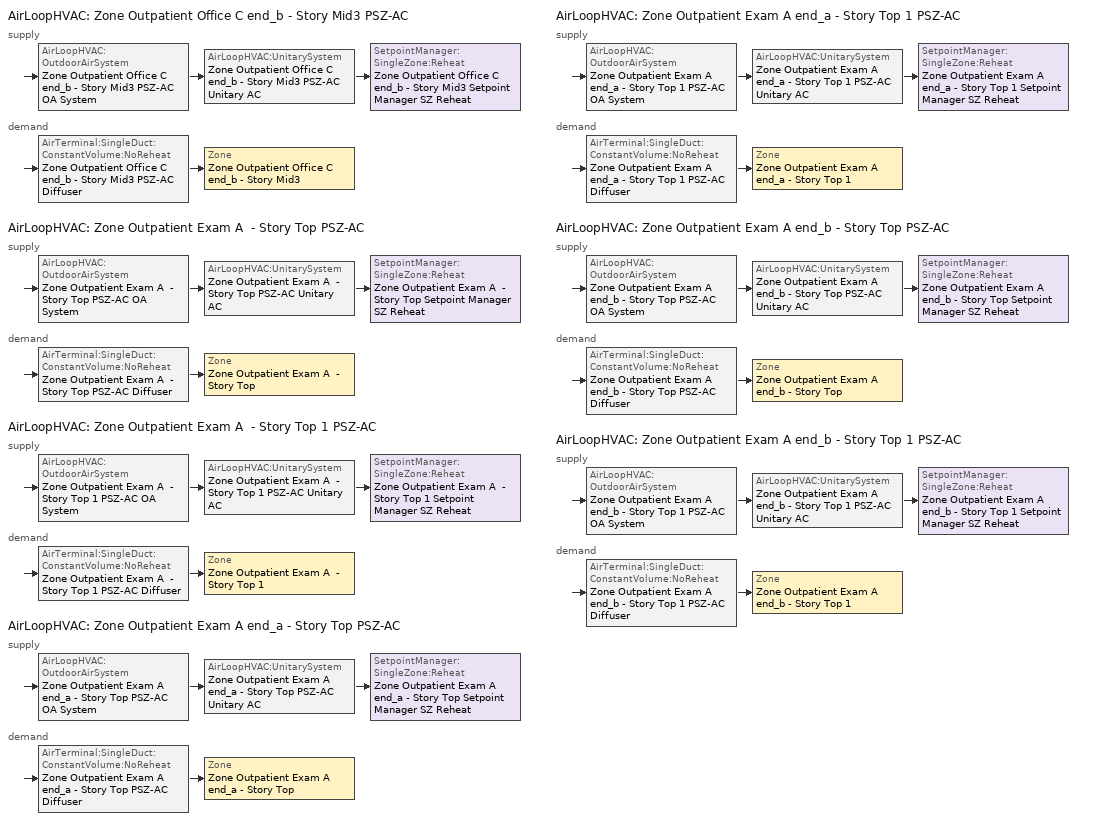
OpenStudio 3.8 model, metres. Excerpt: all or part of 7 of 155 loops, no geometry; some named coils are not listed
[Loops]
AirLoopHVAC 'Zone Outpatient Office C end_b - Story Mid3 PSZ-AC'
 supply: AirLoopHVAC:OutdoorAirSystem 'Zone Outpatient Office C end_b - Story Mid3 PSZ-AC OA System' > AirLoopHVAC:UnitarySystem 'Zone Outpatient Office C end_b - Story Mid3 PSZ-AC Unitary AC' > SetpointManager:SingleZone:Reheat 'Zone Outpatient Office C end_b - Story Mid3 Setpoint Manager SZ Reheat'
 demand: AirTerminal:SingleDuct:ConstantVolume:NoReheat 'Zone Outpatient Office C end_b - Story Mid3 PSZ-AC Diffuser' > Zone 'Zone Outpatient Office C end_b - Story Mid3'
AirLoopHVAC 'Zone Outpatient Exam A  - Story Top PSZ-AC'
 supply: AirLoopHVAC:OutdoorAirSystem 'Zone Outpatient Exam A  - Story Top PSZ-AC OA System' > AirLoopHVAC:UnitarySystem 'Zone Outpatient Exam A  - Story Top PSZ-AC Unitary AC' > SetpointManager:SingleZone:Reheat 'Zone Outpatient Exam A  - Story Top Setpoint Manager SZ Reheat'
 demand: AirTerminal:SingleDuct:ConstantVolume:NoReheat 'Zone Outpatient Exam A  - Story Top PSZ-AC Diffuser' > Zone 'Zone Outpatient Exam A  - Story Top'
AirLoopHVAC 'Zone Outpatient Exam A  - Story Top 1 PSZ-AC'
 supply: AirLoopHVAC:OutdoorAirSystem 'Zone Outpatient Exam A  - Story Top 1 PSZ-AC OA System' > AirLoopHVAC:UnitarySystem 'Zone Outpatient Exam A  - Story Top 1 PSZ-AC Unitary AC' > SetpointManager:SingleZone:Reheat 'Zone Outpatient Exam A  - Story Top 1 Setpoint Manager SZ Reheat'
 demand: AirTerminal:SingleDuct:ConstantVolume:NoReheat 'Zone Outpatient Exam A  - Story Top 1 PSZ-AC Diffuser' > Zone 'Zone Outpatient Exam A  - Story Top 1'
AirLoopHVAC 'Zone Outpatient Exam A end_a - Story Top PSZ-AC'
 supply: AirLoopHVAC:OutdoorAirSystem 'Zone Outpatient Exam A end_a - Story Top PSZ-AC OA System' > AirLoopHVAC:UnitarySystem 'Zone Outpatient Exam A end_a - Story Top PSZ-AC Unitary AC' > SetpointManager:SingleZone:Reheat 'Zone Outpatient Exam A end_a - Story Top Setpoint Manager SZ Reheat'
 demand: AirTerminal:SingleDuct:ConstantVolume:NoReheat 'Zone Outpatient Exam A end_a - Story Top PSZ-AC Diffuser' > Zone 'Zone Outpatient Exam A end_a - Story Top'
AirLoopHVAC 'Zone Outpatient Exam A end_a - Story Top 1 PSZ-AC'
 supply: AirLoopHVAC:OutdoorAirSystem 'Zone Outpatient Exam A end_a - Story Top 1 PSZ-AC OA System' > AirLoopHVAC:UnitarySystem 'Zone Outpatient Exam A end_a - Story Top 1 PSZ-AC Unitary AC' > SetpointManager:SingleZone:Reheat 'Zone Outpatient Exam A end_a - Story Top 1 Setpoint Manager SZ Reheat'
 demand: AirTerminal:SingleDuct:ConstantVolume:NoReheat 'Zone Outpatient Exam A end_a - Story Top 1 PSZ-AC Diffuser' > Zone 'Zone Outpatient Exam A end_a - Story Top 1'
AirLoopHVAC 'Zone Outpatient Exam A end_b - Story Top PSZ-AC'
 supply: AirLoopHVAC:OutdoorAirSystem 'Zone Outpatient Exam A end_b - Story Top PSZ-AC OA System' > AirLoopHVAC:UnitarySystem 'Zone Outpatient Exam A end_b - Story Top PSZ-AC Unitary AC' > SetpointManager:SingleZone:Reheat 'Zone Outpatient Exam A end_b - Story Top Setpoint Manager SZ Reheat'
 demand: AirTerminal:SingleDuct:ConstantVolume:NoReheat 'Zone Outpatient Exam A end_b - Story Top PSZ-AC Diffuser' > Zone 'Zone Outpatient Exam A end_b - Story Top'
AirLoopHVAC 'Zone Outpatient Exam A end_b - Story Top 1 PSZ-AC'
 supply: AirLoopHVAC:OutdoorAirSystem 'Zone Outpatient Exam A end_b - Story Top 1 PSZ-AC OA System' > AirLoopHVAC:UnitarySystem 'Zone Outpatient Exam A end_b - Story Top 1 PSZ-AC Unitary AC' > SetpointManager:SingleZone:Reheat 'Zone Outpatient Exam A end_b - Story Top 1 Setpoint Manager SZ Reheat'
 demand: AirTerminal:SingleDuct:ConstantVolume:NoReheat 'Zone Outpatient Exam A end_b - Story Top 1 PSZ-AC Diffuser' > Zone 'Zone Outpatient Exam A end_b - Story Top 1'
[Sizing:Zone] Zone Cooling Design Supply Air Temperature Input Method=SupplyAirTemperature; Zone Cooling Design Supply Air Temperature {C}=12.7778; Zone Cooling Design Supply Air Temperature Difference {deltaC}=11.11; Zone Heating Design Supply Air Temperature Input Method=SupplyAirTemperature; Zone Heating Design Supply Air Temperature {C}=50; Zone Heating Design Supply Air Temperature Difference {deltaC}=11.11; Zone Cooling Design Supply Air Humidity Ratio {kg-H2O/kg-air}=0.0085; Zone Heating Design Supply Air Humidity Ratio {kg-H2O/kg-air}=0.008; Cooling Design Air Flow Method=DesignDay; Heating Design Air Flow Method=DesignDay; Account for Dedicated Outdoor Air System=No; Dedicated Outdoor Air System Control Strategy=NeutralSupplyAir; Dedicated Outdoor Air Low Setpoint Temperature for Design {C}=autosize; Dedicated Outdoor Air High Setpoint Temperature for Design {C}=autosize; Zone Load Sizing Method=Sensible Load Only No Latent Load; Zone Latent Cooling Design Supply Air Humidity Ratio Input Method=HumidityRatioDifference; Zone Cooling Design Supply Air Humidity Ratio Difference {kgWater/kgDryAir}=0.005; Zone Latent Heating Design Supply Air Humidity Ratio Input Method=HumidityRatioDifference; Zone Humidification Design Supply Air Humidity Ratio Difference {kgWater/kgDryAir}=0.005
Zone Outpatient Exam A end_a - Story Top; Zone Outpatient Exam A  - Story Top; Zone Outpatient Exam A end_b - Story Top; Zone Outpatient Office C end_b - Story Mid3; Zone Outpatient Exam A end_a - Story Top 1; Zone Outpatient Exam A  - Story Top 1; Zone Outpatient Exam A end_b - Story Top 1
[Zone equipment]
Zone Outpatient Exam A end_a - Story Top: Zone Outpatient Exam A end_a - Story Top PSZ-AC Diffuser
Zone Outpatient Exam A  - Story Top: Zone Outpatient Exam A  - Story Top PSZ-AC Diffuser
Zone Outpatient Exam A end_b - Story Top: Zone Outpatient Exam A end_b - Story Top PSZ-AC Diffuser
Zone Outpatient Office C end_b - Story Mid3: Zone Outpatient Office C end_b - Story Mid3 PSZ-AC Diffuser
Zone Outpatient Exam A end_a - Story Top 1: Zone Outpatient Exam A end_a - Story Top 1 PSZ-AC Diffuser
Zone Outpatient Exam A  - Story Top 1: Zone Outpatient Exam A  - Story Top 1 PSZ-AC Diffuser
Zone Outpatient Exam A end_b - Story Top 1: Zone Outpatient Exam A end_b - Story Top 1 PSZ-AC Diffuser
[AirLoopHVAC] Design Return Air Flow Fraction of Supply Air Flow=1
Name | Availability Schedule | Design Supply Air Flow Rate {m3/s}
Zone Outpatient Office C end_b - Story Mid3 PSZ-AC | Zone Outpatient Office C end_b - Story Mid3 PSZ-AC Occ Sch | 0.136223
Zone Outpatient Exam A  - Story Top PSZ-AC | Zone Outpatient Exam A  - Story Top PSZ-AC Occ Sch | 0.738718
Zone Outpatient Exam A  - Story Top 1 PSZ-AC | Zone Outpatient Exam A  - Story Top 1 PSZ-AC Occ Sch | 0.109739
Zone Outpatient Exam A end_a - Story Top PSZ-AC | Zone Outpatient Exam A end_a - Story Top PSZ-AC Occ Sch | 0.182233
Zone Outpatient Exam A end_a - Story Top 1 PSZ-AC | Zone Outpatient Exam A end_a - Story Top 1 PSZ-AC Occ Sch | 0.0841663
Zone Outpatient Exam A end_b - Story Top PSZ-AC | Zone Outpatient Exam A end_b - Story Top PSZ-AC Occ Sch | 0.195027
Zone Outpatient Exam A end_b - Story Top 1 PSZ-AC | Zone Outpatient Exam A end_b - Story Top 1 PSZ-AC Occ Sch | 0.110066
[Sizing:System] Type of Load to Size On=Sensible; Central Heating Maximum System Air Flow Ratio=1; Preheat Design Temperature {C}=7.22222; Preheat Design Humidity Ratio {kg-H2O/kg-Air}=0.008; Precool Design Temperature {C}=12.7778; Precool Design Humidity Ratio {kg-H2O/kg-Air}=0.008; Central Cooling Design Supply Air Temperature {C}=12.7778; Central Heating Design Supply Air Temperature {C}=50; Sizing Option=Coincident; 100% Outdoor Air in Cooling=No; 100% Outdoor Air in Heating=No; Central Cooling Design Supply Air Humidity Ratio {kg-H2O/kg-Air}=0.0085; Central Heating Design Supply Air Humidity Ratio {kg-H2O/kg-Air}=0.008; Cooling Design Air Flow Method=DesignDay; Heating Design Air Flow Method=DesignDay; System Outdoor Air Method=ZoneSum; Zone Maximum Outdoor Air Fraction=1; Cooling Supply Air Flow Rate Per Floor Area {m3/s-m2}=0.00996765; Cooling Fraction of Autosized Cooling Supply Air Flow Rate=1; Cooling Supply Air Flow Rate Per Unit Cooling Capacity {m3/s-W}=3.94755e-05; Heating Supply Air Flow Rate Per Floor Area {m3/s-m2}=0.00996765; Heating Fraction of Autosized Heating Supply Air Flow Rate=1; Heating Fraction of Autosized Cooling Supply Air Flow Rate=1; Heating Supply Air Flow Rate Per Unit Heating Capacity {m3/s-W}=3.15882e-05; Cooling Design Capacity Method=CoolingDesignCapacity; Cooling Design Capacity Per Floor Area {W/m2}=234.7; Fraction of Autosized Cooling Design Capacity=1; Heating Design Capacity Method=HeatingDesignCapacity; Heating Design Capacity Per Floor Area {W/m2}=157; Fraction of Autosized Heating Design Capacity=1; Central Cooling Capacity Control Method=OnOff; Occupant Diversity=1
Name | Design Outdoor Air Flow Rate {m3/s} | Cooling Design Capacity {W} | Heating Design Capacity {W}
Zone Outpatient Office C end_b - Story Mid3 PSZ-AC | 0.136223 | 1620.14 | 1460.67
Zone Outpatient Exam A  - Story Top PSZ-AC | 0.738718 | 9707.39 | 8968.45
Zone Outpatient Exam A  - Story Top 1 PSZ-AC | 0.109739 | 1661.15 | 1813.66
Zone Outpatient Exam A end_a - Story Top PSZ-AC | 0.182233 | 2366.78 | 2502.45
Zone Outpatient Exam A end_a - Story Top 1 PSZ-AC | 0.0841663 | 1223.7 | 1546.48
Zone Outpatient Exam A end_b - Story Top PSZ-AC | 0.195027 | 2522.15 | 2500.29
Zone Outpatient Exam A end_b - Story Top 1 PSZ-AC | 0.110066 | 1454.58 | 1544.5
[SetpointManager:SingleZone:Reheat] Minimum Supply Air Temperature {C}=12.7778; Maximum Supply Air Temperature {C}=50
Name | Control Zone | Setpoint Node or NodeList
Zone Outpatient Office C end_b - Story Mid3 Setpoint Manager SZ Reheat | Zone Outpatient Office C end_b - Story Mid3 | Zone Outpatient Office C end_b - Story Mid3 PSZ-AC Supply Outlet Node
Zone Outpatient Exam A  - Story Top Setpoint Manager SZ Reheat | Zone Outpatient Exam A  - Story Top | Zone Outpatient Exam A  - Story Top PSZ-AC Supply Outlet Node
Zone Outpatient Exam A  - Story Top 1 Setpoint Manager SZ Reheat | Zone Outpatient Exam A  - Story Top 1 | Zone Outpatient Exam A  - Story Top 1 PSZ-AC Supply Outlet Node
Zone Outpatient Exam A end_a - Story Top Setpoint Manager SZ Reheat | Zone Outpatient Exam A end_a - Story Top | Zone Outpatient Exam A end_a - Story Top PSZ-AC Supply Outlet Node
Zone Outpatient Exam A end_a - Story Top 1 Setpoint Manager SZ Reheat | Zone Outpatient Exam A end_a - Story Top 1 | Zone Outpatient Exam A end_a - Story Top 1 PSZ-AC Supply Outlet Node
Zone Outpatient Exam A end_b - Story Top Setpoint Manager SZ Reheat | Zone Outpatient Exam A end_b - Story Top | Zone Outpatient Exam A end_b - Story Top PSZ-AC Supply Outlet Node
Zone Outpatient Exam A end_b - Story Top 1 Setpoint Manager SZ Reheat | Zone Outpatient Exam A end_b - Story Top 1 | Zone Outpatient Exam A end_b - Story Top 1 PSZ-AC Supply Outlet Node
[Coil:Heating:Electric] Availability Schedule=Always On Discrete; Efficiency=1
Name | Nominal Capacity {W}
Zone Outpatient Office C end_b - Story Mid3 PSZ-AC Electric Backup Htg Coil | 5141.55
Zone Outpatient Exam A  - Story Top PSZ-AC Electric Backup Htg Coil | 29109.8
Zone Outpatient Exam A  - Story Top 1 PSZ-AC Electric Backup Htg Coil | 5042.16
Zone Outpatient Exam A end_a - Story Top PSZ-AC Electric Backup Htg Coil | 7092.48
Zone Outpatient Exam A end_a - Story Top 1 PSZ-AC Electric Backup Htg Coil | 3547.21
Zone Outpatient Exam A end_b - Story Top PSZ-AC Electric Backup Htg Coil | 7538.85
Zone Outpatient Exam A end_b - Story Top 1 PSZ-AC Electric Backup Htg Coil | 4452.7
[Coil:Cooling:DX:SingleSpeed] Availability Schedule=Always On Discrete; Rated COP {W/W}=3.14722; Rated Evaporator Fan Power Per Volume Flow Rate 2017 {W/(m3/s)}=773.3; Rated Evaporator Fan Power Per Volume Flow Rate 2023 {W/(m3/s)}=934.4; Total Cooling Capacity Function of Temperature Curve=DOE Ref DX Clg Coil Cool-Cap-fT; Total Cooling Capacity Function of Flow Fraction Curve=DOE Ref DX Clg Coil Cool-CAP-fFlow; Energy Input Ratio Function of Temperature Curve=DOE Ref DX Clg Coil Cool-EIR-fT; Energy Input Ratio Function of Flow Fraction Curve=DOE Ref DX Clg Coil Cool-EIR-fFlow; Part Load Fraction Correlation Curve=DOE Ref DX Clg Coil Cool-PLF-fPLR; Minimum Outdoor Dry-Bulb Temperature for Compressor Operation {C}=-25; Nominal Time for Condensate Removal to Begin {s}=0; Ratio of Initial Moisture Evaporation Rate and Steady State Latent Capacity=0; Maximum Cycling Rate {cycles/hr}=0; Latent Capacity Time Constant {s}=0; Condenser Type=AirCooled; Evaporative Condenser Effectiveness=0.9; Evaporative Condenser Air Flow Rate {m3/s}=autosize; Evaporative Condenser Pump Rated Power Consumption {W}=autosize; Crankcase Heater Capacity {W}=0; Maximum Outdoor Dry-Bulb Temperature for Crankcase Heater Operation {C}=10; Basin Heater Capacity {W/K}=0; Basin Heater Setpoint Temperature {C}=2
Name | Rated Total Cooling Capacity {W} | Rated Sensible Heat Ratio | Rated Air Flow Rate {m3/s}
Zone Outpatient Office C end_b - Story Mid3 PSZ-AC 1spd DX AC Clg Coil 7kBtu/hr 9.7SEER | 2254.97 | 0.800655 | 0.136223
Zone Outpatient Exam A  - Story Top PSZ-AC 1spd DX AC Clg Coil 41kBtu/hr 9.7SEER | 13844.6 | 0.800735 | 0.738718
Zone Outpatient Exam A  - Story Top 1 PSZ-AC 1spd DX AC Clg Coil 7kBtu/hr 9.7SEER | 2509 | 0.72719 | 0.109739
Zone Outpatient Exam A end_a - Story Top PSZ-AC 1spd DX AC Clg Coil 10kBtu/hr 9.7SEER | 3362.69 | 0.800817 | 0.182233
Zone Outpatient Exam A end_a - Story Top 1 PSZ-AC 1spd DX AC Clg Coil 6kBtu/hr 9.7SEER | 1829.48 | 0.74499 | 0.0841663
Zone Outpatient Exam A end_b - Story Top PSZ-AC 1spd DX AC Clg Coil 11kBtu/hr 9.7SEER | 3563.8 | 0.800054 | 0.195027
Zone Outpatient Exam A end_b - Story Top 1 PSZ-AC 1spd DX AC Clg Coil 7kBtu/hr 9.7SEER | 2242.27 | 0.768742 | 0.110066
[Fan:OnOff] Availability Schedule=Always On Discrete; Fan Total Efficiency=0.53625; Pressure Rise {Pa}=622.722; Motor Efficiency=0.825; Motor In Airstream Fraction=1
Name | Maximum Flow Rate {m3/s} | Fan Power Ratio Function of Speed Ratio Curve | Fan Efficiency Ratio Function of Speed Ratio Curve
Zone Outpatient Office C end_b - Story Mid3 PSZ-AC Fan | 0.136223 | Fan On Off Power Curve 134 | Fan On Off Efficiency Curve 134
Zone Outpatient Exam A  - Story Top PSZ-AC Fan | 0.738718 | Fan On Off Power Curve 135 | Fan On Off Efficiency Curve 135
Zone Outpatient Exam A  - Story Top 1 PSZ-AC Fan | 0.109739 | Fan On Off Power Curve 136 | Fan On Off Efficiency Curve 136
Zone Outpatient Exam A end_a - Story Top PSZ-AC Fan | 0.182233 | Fan On Off Power Curve 137 | Fan On Off Efficiency Curve 137
Zone Outpatient Exam A end_a - Story Top 1 PSZ-AC Fan | 0.0841663 | Fan On Off Power Curve 138 | Fan On Off Efficiency Curve 138
Zone Outpatient Exam A end_b - Story Top PSZ-AC Fan | 0.195027 | Fan On Off Power Curve 139 | Fan On Off Efficiency Curve 139
Zone Outpatient Exam A end_b - Story Top 1 PSZ-AC Fan | 0.110066 | Fan On Off Power Curve 140 | Fan On Off Efficiency Curve 140
[AirLoopHVAC:UnitarySystem] Control Type=Load; Dehumidification Control Type=None; Availability Schedule=Always On Discrete; Fan Placement=DrawThrough; DX Heating Coil Sizing Ratio=1; Use DOAS DX Cooling Coil=No; DOAS DX Cooling Coil Leaving Minimum Air Temperature {C}=2; Latent Load Control=SensibleOnlyLoadControl; Supply Air Flow Rate Method During Cooling Operation=SupplyAirFlowRate; Supply Air Flow Rate Method During Heating Operation=SupplyAirFlowRate; Supply Air Flow Rate Method When No Cooling or Heating is Required=None; No Load Supply Air Flow Rate Control Set To Low Speed=Yes; Maximum Supply Air Temperature {C}=50; Maximum Outdoor Dry-Bulb Temperature for Supplemental Heater Operation {C}=21; Ancilliary On-Cycle Electric Power {W}=0; Ancilliary Off-Cycle Electric Power {W}=0
Name | Controlling Zone or Thermostat Location | Supply Fan | Supply Air Fan Operating Mode Schedule | Heating Coil | Cooling Coil | Supplemental Heating Coil | Supply Air Flow Rate During Cooling Operation {m3/s} | Supply Air Flow Rate During Heating Operation {m3/s}
Zone Outpatient Office C end_b - Story Mid3 PSZ-AC Unitary AC | Zone Outpatient Office C end_b - Story Mid3 | Zone Outpatient Office C end_b - Story Mid3 PSZ-AC Fan | Zone Outpatient Office C end_b - Story Mid3 PSZ-AC_night_fancycle_schedule | Zone Outpatient Office C end_b - Story Mid3 PSZ-AC Water Htg Coil | Zone Outpatient Office C end_b - Story Mid3 PSZ-AC 1spd DX AC Clg Coil 7kBtu/hr 9.7SEER | Zone Outpatient Office C end_b - Story Mid3 PSZ-AC Electric Backup Htg Coil | 0.136223 | 0.136223
Zone Outpatient Exam A  - Story Top PSZ-AC Unitary AC | Zone Outpatient Exam A  - Story Top | Zone Outpatient Exam A  - Story Top PSZ-AC Fan | Zone Outpatient Exam A  - Story Top PSZ-AC_night_fancycle_schedule | Zone Outpatient Exam A  - Story Top PSZ-AC Water Htg Coil | Zone Outpatient Exam A  - Story Top PSZ-AC 1spd DX AC Clg Coil 41kBtu/hr 9.7SEER | Zone Outpatient Exam A  - Story Top PSZ-AC Electric Backup Htg Coil | 0.738718 | 0.738718
Zone Outpatient Exam A  - Story Top 1 PSZ-AC Unitary AC | Zone Outpatient Exam A  - Story Top 1 | Zone Outpatient Exam A  - Story Top 1 PSZ-AC Fan | Zone Outpatient Exam A  - Story Top 1 PSZ-AC_night_fancycle_schedule | Zone Outpatient Exam A  - Story Top 1 PSZ-AC Water Htg Coil | Zone Outpatient Exam A  - Story Top 1 PSZ-AC 1spd DX AC Clg Coil 7kBtu/hr 9.7SEER | Zone Outpatient Exam A  - Story Top 1 PSZ-AC Electric Backup Htg Coil | 0.109739 | 0.109739
Zone Outpatient Exam A end_a - Story Top PSZ-AC Unitary AC | Zone Outpatient Exam A end_a - Story Top | Zone Outpatient Exam A end_a - Story Top PSZ-AC Fan | Zone Outpatient Exam A end_a - Story Top PSZ-AC_night_fancycle_schedule | Zone Outpatient Exam A end_a - Story Top PSZ-AC Water Htg Coil | Zone Outpatient Exam A end_a - Story Top PSZ-AC 1spd DX AC Clg Coil 10kBtu/hr 9.7SEER | Zone Outpatient Exam A end_a - Story Top PSZ-AC Electric Backup Htg Coil | 0.182233 | 0.182233
Zone Outpatient Exam A end_a - Story Top 1 PSZ-AC Unitary AC | Zone Outpatient Exam A end_a - Story Top 1 | Zone Outpatient Exam A end_a - Story Top 1 PSZ-AC Fan | Zone Outpatient Exam A end_a - Story Top 1 PSZ-AC_night_fancycle_schedule | Zone Outpatient Exam A end_a - Story Top 1 PSZ-AC Water Htg Coil | Zone Outpatient Exam A end_a - Story Top 1 PSZ-AC 1spd DX AC Clg Coil 6kBtu/hr 9.7SEER | Zone Outpatient Exam A end_a - Story Top 1 PSZ-AC Electric Backup Htg Coil | 0.0841663 | 0.0841663
Zone Outpatient Exam A end_b - Story Top PSZ-AC Unitary AC | Zone Outpatient Exam A end_b - Story Top | Zone Outpatient Exam A end_b - Story Top PSZ-AC Fan | Zone Outpatient Exam A end_b - Story Top PSZ-AC_night_fancycle_schedule | Zone Outpatient Exam A end_b - Story Top PSZ-AC Water Htg Coil | Zone Outpatient Exam A end_b - Story Top PSZ-AC 1spd DX AC Clg Coil 11kBtu/hr 9.7SEER | Zone Outpatient Exam A end_b - Story Top PSZ-AC Electric Backup Htg Coil | 0.195027 | 0.195027
Zone Outpatient Exam A end_b - Story Top 1 PSZ-AC Unitary AC | Zone Outpatient Exam A end_b - Story Top 1 | Zone Outpatient Exam A end_b - Story Top 1 PSZ-AC Fan | Zone Outpatient Exam A end_b - Story Top 1 PSZ-AC_night_fancycle_schedule | Zone Outpatient Exam A end_b - Story Top 1 PSZ-AC Water Htg Coil | Zone Outpatient Exam A end_b - Story Top 1 PSZ-AC 1spd DX AC Clg Coil 7kBtu/hr 9.7SEER | Zone Outpatient Exam A end_b - Story Top 1 PSZ-AC Electric Backup Htg Coil | 0.110066 | 0.110066
[Controller:OutdoorAir] Economizer Control Type=NoEconomizer; Economizer Control Action Type=ModulateFlow; Economizer Maximum Limit Dry-Bulb Temperature {C}=28; Economizer Maximum Limit Enthalpy {J/kg}=64000; Lockout Type=LockoutWithCompressor; Minimum Limit Type=FixedMinimum; High Humidity Control=No; Heat Recovery Bypass Control Type=BypassWhenWithinEconomizerLimits; Economizer Operation Staging=InterlockedWithMechanicalCooling
Name | Minimum Outdoor Air Flow Rate {m3/s} | Maximum Outdoor Air Flow Rate {m3/s} | Minimum Outdoor Air Schedule | Controller Mechanical Ventilation
Zone Outpatient Office C end_b - Story Mid3 PSZ-AC OA System Controller | 0.0098755 | 0.136223 | Zone Outpatient Office C end_b - Story Mid3 PSZ-AC_night_novent_schedule | Controller Mechanical Ventilation 135
Zone Outpatient Exam A  - Story Top PSZ-AC OA System Controller | 0.0880487 | 0.738718 | Zone Outpatient Exam A  - Story Top PSZ-AC_night_novent_schedule | Controller Mechanical Ventilation 136
Zone Outpatient Exam A  - Story Top 1 PSZ-AC OA System Controller | 0.0251179 | 0.109739 | Zone Outpatient Exam A  - Story Top 1 PSZ-AC_night_novent_schedule | Controller Mechanical Ventilation 137
Zone Outpatient Exam A end_a - Story Top PSZ-AC OA System Controller | 0.0196885 | 0.182233 | Zone Outpatient Exam A end_a - Story Top PSZ-AC_night_novent_schedule | Controller Mechanical Ventilation 138
Zone Outpatient Exam A end_a - Story Top 1 PSZ-AC OA System Controller | 0.0162339 | 0.0841663 | Zone Outpatient Exam A end_a - Story Top 1 PSZ-AC_night_novent_schedule | Controller Mechanical Ventilation 139
Zone Outpatient Exam A end_b - Story Top PSZ-AC OA System Controller | 0.0196885 | 0.195027 | Zone Outpatient Exam A end_b - Story Top PSZ-AC_night_novent_schedule | Controller Mechanical Ventilation 140
Zone Outpatient Exam A end_b - Story Top 1 PSZ-AC OA System Controller | 0.0162339 | 0.110066 | Zone Outpatient Exam A end_b - Story Top 1 PSZ-AC_night_novent_schedule | Controller Mechanical Ventilation 141
[Controller:MechanicalVentilation] Availability Schedule=Always On Discrete
Controller Mechanical Ventilation 135; Controller Mechanical Ventilation 136; Controller Mechanical Ventilation 137; Controller Mechanical Ventilation 138; Controller Mechanical Ventilation 139; Controller Mechanical Ventilation 140; Controller Mechanical Ventilation 141
[AirLoopHVAC:OutdoorAirSystem]
Name | Controller
Zone Outpatient Office C end_b - Story Mid3 PSZ-AC OA System | Zone Outpatient Office C end_b - Story Mid3 PSZ-AC OA System Controller
Zone Outpatient Exam A  - Story Top PSZ-AC OA System | Zone Outpatient Exam A  - Story Top PSZ-AC OA System Controller
Zone Outpatient Exam A  - Story Top 1 PSZ-AC OA System | Zone Outpatient Exam A  - Story Top 1 PSZ-AC OA System Controller
Zone Outpatient Exam A end_a - Story Top PSZ-AC OA System | Zone Outpatient Exam A end_a - Story Top PSZ-AC OA System Controller
Zone Outpatient Exam A end_a - Story Top 1 PSZ-AC OA System | Zone Outpatient Exam A end_a - Story Top 1 PSZ-AC OA System Controller
Zone Outpatient Exam A end_b - Story Top PSZ-AC OA System | Zone Outpatient Exam A end_b - Story Top PSZ-AC OA System Controller
Zone Outpatient Exam A end_b - Story Top 1 PSZ-AC OA System | Zone Outpatient Exam A end_b - Story Top 1 PSZ-AC OA System Controller
[AirTerminal:SingleDuct:ConstantVolume:NoReheat] Availability Schedule=Always On Discrete
Name | Maximum Air Flow Rate {m3/s}
Zone Outpatient Office C end_b - Story Mid3 PSZ-AC Diffuser | 0.136223
Zone Outpatient Exam A  - Story Top PSZ-AC Diffuser | 0.738718
Zone Outpatient Exam A  - Story Top 1 PSZ-AC Diffuser | 0.109739
Zone Outpatient Exam A end_a - Story Top PSZ-AC Diffuser | 0.182233
Zone Outpatient Exam A end_a - Story Top 1 PSZ-AC Diffuser | 0.0841663
Zone Outpatient Exam A end_b - Story Top PSZ-AC Diffuser | 0.195027
Zone Outpatient Exam A end_b - Story Top 1 PSZ-AC Diffuser | 0.110066
[Schedule:Ruleset]
Name | Default Day Schedule | Summer Design Day Schedule | Winter Design Day Schedule
Zone Outpatient Exam A  - Story Top 1 PSZ-AC Occ Sch | Zone Outpatient Exam A  - Story Top 1 PSZ-AC Occ Sch Default | Zone Outpatient Exam A  - Story Top 1 PSZ-AC Occ Sch Summer Design Day | Zone Outpatient Exam A  - Story Top 1 PSZ-AC Occ Sch Winter Design Day
Zone Outpatient Exam A  - Story Top PSZ-AC Occ Sch | Zone Outpatient Exam A  - Story Top PSZ-AC Occ Sch Default | Zone Outpatient Exam A  - Story Top PSZ-AC Occ Sch Summer Design Day | Zone Outpatient Exam A  - Story Top PSZ-AC Occ Sch Winter Design Day
Zone Outpatient Exam A end_a - Story Top 1 PSZ-AC Occ Sch | Zone Outpatient Exam A end_a - Story Top 1 PSZ-AC Occ Sch Default | Zone Outpatient Exam A end_a - Story Top 1 PSZ-AC Occ Sch Summer Design Day | Zone Outpatient Exam A end_a - Story Top 1 PSZ-AC Occ Sch Winter Design Day
Zone Outpatient Exam A end_a - Story Top PSZ-AC Occ Sch | Zone Outpatient Exam A end_a - Story Top PSZ-AC Occ Sch Default | Zone Outpatient Exam A end_a - Story Top PSZ-AC Occ Sch Summer Design Day | Zone Outpatient Exam A end_a - Story Top PSZ-AC Occ Sch Winter Design Day
Zone Outpatient Exam A end_b - Story Top 1 PSZ-AC Occ Sch | Zone Outpatient Exam A end_b - Story Top 1 PSZ-AC Occ Sch Default | Zone Outpatient Exam A end_b - Story Top 1 PSZ-AC Occ Sch Summer Design Day | Zone Outpatient Exam A end_b - Story Top 1 PSZ-AC Occ Sch Winter Design Day
Zone Outpatient Exam A end_b - Story Top PSZ-AC Occ Sch | Zone Outpatient Exam A end_b - Story Top PSZ-AC Occ Sch Default | Zone Outpatient Exam A end_b - Story Top PSZ-AC Occ Sch Summer Design Day | Zone Outpatient Exam A end_b - Story Top PSZ-AC Occ Sch Winter Design Day
Zone Outpatient Office C end_b - Story Mid3 PSZ-AC Occ Sch | Zone Outpatient Office C end_b - Story Mid3 PSZ-AC Occ Sch Default | Zone Outpatient Office C end_b - Story Mid3 PSZ-AC Occ Sch Summer Design Day | Zone Outpatient Office C end_b - Story Mid3 PSZ-AC Occ Sch Winter Design Day
Zone Outpatient Exam A  - Story Top 1 PSZ-AC_night_novent_schedule | Zone Outpatient Exam A  - Story Top 1 PSZ-AC Occ Sch Default 2 | Zone Outpatient Exam A  - Story Top 1 PSZ-AC Occ Sch Summer Design Day 2 | Zone Outpatient Exam A  - Story Top 1 PSZ-AC Occ Sch Winter Design Day 2
Zone Outpatient Exam A  - Story Top 1 PSZ-AC_night_fancycle_schedule | Zone Outpatient Exam A  - Story Top 1 PSZ-AC Occ Sch Default 3 | Zone Outpatient Exam A  - Story Top 1 PSZ-AC Occ Sch Summer Design Day 3 | Zone Outpatient Exam A  - Story Top 1 PSZ-AC Occ Sch Winter Design Day 3
Zone Outpatient Exam A  - Story Top PSZ-AC_night_novent_schedule | Zone Outpatient Exam A  - Story Top PSZ-AC Occ Sch Default 2 | Zone Outpatient Exam A  - Story Top PSZ-AC Occ Sch Summer Design Day 2 | Zone Outpatient Exam A  - Story Top PSZ-AC Occ Sch Winter Design Day 2
Zone Outpatient Exam A  - Story Top PSZ-AC_night_fancycle_schedule | Zone Outpatient Exam A  - Story Top PSZ-AC Occ Sch Default 3 | Zone Outpatient Exam A  - Story Top PSZ-AC Occ Sch Summer Design Day 3 | Zone Outpatient Exam A  - Story Top PSZ-AC Occ Sch Winter Design Day 3
Zone Outpatient Exam A end_a - Story Top 1 PSZ-AC_night_novent_schedule | Zone Outpatient Exam A end_a - Story Top 1 PSZ-AC Occ Sch Default 2 | Zone Outpatient Exam A end_a - Story Top 1 PSZ-AC Occ Sch Summer Design Day 2 | Zone Outpatient Exam A end_a - Story Top 1 PSZ-AC Occ Sch Winter Design Day 2
Zone Outpatient Exam A end_a - Story Top 1 PSZ-AC_night_fancycle_schedule | Zone Outpatient Exam A end_a - Story Top 1 PSZ-AC Occ Sch Default 3 | Zone Outpatient Exam A end_a - Story Top 1 PSZ-AC Occ Sch Summer Design Day 3 | Zone Outpatient Exam A end_a - Story Top 1 PSZ-AC Occ Sch Winter Design Day 3
Zone Outpatient Exam A end_a - Story Top PSZ-AC_night_novent_schedule | Zone Outpatient Exam A end_a - Story Top PSZ-AC Occ Sch Default 2 | Zone Outpatient Exam A end_a - Story Top PSZ-AC Occ Sch Summer Design Day 2 | Zone Outpatient Exam A end_a - Story Top PSZ-AC Occ Sch Winter Design Day 2
Zone Outpatient Exam A end_a - Story Top PSZ-AC_night_fancycle_schedule | Zone Outpatient Exam A end_a - Story Top PSZ-AC Occ Sch Default 3 | Zone Outpatient Exam A end_a - Story Top PSZ-AC Occ Sch Summer Design Day 3 | Zone Outpatient Exam A end_a - Story Top PSZ-AC Occ Sch Winter Design Day 3
Zone Outpatient Exam A end_b - Story Top 1 PSZ-AC_night_novent_schedule | Zone Outpatient Exam A end_b - Story Top 1 PSZ-AC Occ Sch Default 2 | Zone Outpatient Exam A end_b - Story Top 1 PSZ-AC Occ Sch Summer Design Day 2 | Zone Outpatient Exam A end_b - Story Top 1 PSZ-AC Occ Sch Winter Design Day 2
Zone Outpatient Exam A end_b - Story Top 1 PSZ-AC_night_fancycle_schedule | Zone Outpatient Exam A end_b - Story Top 1 PSZ-AC Occ Sch Default 3 | Zone Outpatient Exam A end_b - Story Top 1 PSZ-AC Occ Sch Summer Design Day 3 | Zone Outpatient Exam A end_b - Story Top 1 PSZ-AC Occ Sch Winter Design Day 3
Zone Outpatient Exam A end_b - Story Top PSZ-AC_night_novent_schedule | Zone Outpatient Exam A end_b - Story Top PSZ-AC Occ Sch Default 2 | Zone Outpatient Exam A end_b - Story Top PSZ-AC Occ Sch Summer Design Day 2 | Zone Outpatient Exam A end_b - Story Top PSZ-AC Occ Sch Winter Design Day 2
Zone Outpatient Exam A end_b - Story Top PSZ-AC_night_fancycle_schedule | Zone Outpatient Exam A end_b - Story Top PSZ-AC Occ Sch Default 3 | Zone Outpatient Exam A end_b - Story Top PSZ-AC Occ Sch Summer Design Day 3 | Zone Outpatient Exam A end_b - Story Top PSZ-AC Occ Sch Winter Design Day 3
Zone Outpatient Office C end_b - Story Mid3 PSZ-AC_night_novent_schedule | Zone Outpatient Office C end_b - Story Mid3 PSZ-AC Occ Sch Default 2 | Zone Outpatient Office C end_b - Story Mid3 PSZ-AC Occ Sch Summer Design Day 2 | Zone Outpatient Office C end_b - Story Mid3 PSZ-AC Occ Sch Winter Design Day 2
Zone Outpatient Office C end_b - Story Mid3 PSZ-AC_night_fancycle_schedule | Zone Outpatient Office C end_b - Story Mid3 PSZ-AC Occ Sch Default 3 | Zone Outpatient Office C end_b - Story Mid3 PSZ-AC Occ Sch Summer Design Day 3 | Zone Outpatient Office C end_b - Story Mid3 PSZ-AC Occ Sch Winter Design Day 3
[Schedule:Day]
Zone Outpatient Exam A  - Story Top 1 PSZ-AC Occ Sch Default; Zone Outpatient Exam A  - Story Top PSZ-AC Occ Sch Default; Zone Outpatient Exam A end_a - Story Top 1 PSZ-AC Occ Sch Default; Zone Outpatient Exam A end_a - Story Top PSZ-AC Occ Sch Default; Zone Outpatient Exam A end_b - Story Top 1 PSZ-AC Occ Sch Default; Zone Outpatient Exam A end_b - Story Top PSZ-AC Occ Sch Default; Zone Outpatient Office C end_b - Story Mid3 PSZ-AC Occ Sch Default; Zone Outpatient Exam A  - Story Top 1 PSZ-AC Occ Sch Default 2; Zone Outpatient Exam A  - Story Top 1 PSZ-AC Occ Sch Default 3; Zone Outpatient Exam A  - Story Top PSZ-AC Occ Sch Default 2; Zone Outpatient Exam A  - Story Top PSZ-AC Occ Sch Default 3; Zone Outpatient Exam A end_a - Story Top 1 PSZ-AC Occ Sch Default 2; Zone Outpatient Exam A end_a - Story Top 1 PSZ-AC Occ Sch Default 3; Zone Outpatient Exam A end_a - Story Top PSZ-AC Occ Sch Default 2; Zone Outpatient Exam A end_a - Story Top PSZ-AC Occ Sch Default 3; Zone Outpatient Exam A end_b - Story Top 1 PSZ-AC Occ Sch Default 2; Zone Outpatient Exam A end_b - Story Top 1 PSZ-AC Occ Sch Default 3; Zone Outpatient Exam A end_b - Story Top PSZ-AC Occ Sch Default 2; Zone Outpatient Exam A end_b - Story Top PSZ-AC Occ Sch Default 3; Zone Outpatient Office C end_b - Story Mid3 PSZ-AC Occ Sch Default 2; Zone Outpatient Office C end_b - Story Mid3 PSZ-AC Occ Sch Default 3: 9, 15, 0, 18, 30, 1, 24, 0, 0
Zone Outpatient Exam A  - Story Top 1 PSZ-AC Occ Sch Winter Design Day; Zone Outpatient Exam A  - Story Top 1 PSZ-AC Occ Sch Summer Design Day; Zone Outpatient Exam A  - Story Top PSZ-AC Occ Sch Winter Design Day; Zone Outpatient Exam A  - Story Top PSZ-AC Occ Sch Summer Design Day; Zone Outpatient Exam A end_a - Story Top 1 PSZ-AC Occ Sch Winter Design Day; Zone Outpatient Exam A end_a - Story Top 1 PSZ-AC Occ Sch Summer Design Day; Zone Outpatient Exam A end_a - Story Top PSZ-AC Occ Sch Winter Design Day; Zone Outpatient Exam A end_a - Story Top PSZ-AC Occ Sch Summer Design Day; Zone Outpatient Exam A end_b - Story Top 1 PSZ-AC Occ Sch Winter Design Day; Zone Outpatient Exam A end_b - Story Top 1 PSZ-AC Occ Sch Summer Design Day; Zone Outpatient Exam A end_b - Story Top PSZ-AC Occ Sch Winter Design Day; Zone Outpatient Exam A end_b - Story Top PSZ-AC Occ Sch Summer Design Day; Zone Outpatient Office C end_b - Story Mid3 PSZ-AC Occ Sch Winter Design Day; Zone Outpatient Office C end_b - Story Mid3 PSZ-AC Occ Sch Summer Design Day; Zone Outpatient Exam A  - Story Top 1 PSZ-AC Occ Sch Summer Design Day 2; Zone Outpatient Exam A  - Story Top 1 PSZ-AC Occ Sch Winter Design Day 2; Zone Outpatient Exam A  - Story Top 1 PSZ-AC Occ Sch Summer Design Day 3; Zone Outpatient Exam A  - Story Top 1 PSZ-AC Occ Sch Winter Design Day 3; Zone Outpatient Exam A  - Story Top PSZ-AC Occ Sch Summer Design Day 2; Zone Outpatient Exam A  - Story Top PSZ-AC Occ Sch Winter Design Day 2; Zone Outpatient Exam A  - Story Top PSZ-AC Occ Sch Summer Design Day 3; Zone Outpatient Exam A  - Story Top PSZ-AC Occ Sch Winter Design Day 3; Zone Outpatient Exam A end_a - Story Top 1 PSZ-AC Occ Sch Summer Design Day 2; Zone Outpatient Exam A end_a - Story Top 1 PSZ-AC Occ Sch Winter Design Day 2; Zone Outpatient Exam A end_a - Story Top 1 PSZ-AC Occ Sch Summer Design Day 3; Zone Outpatient Exam A end_a - Story Top 1 PSZ-AC Occ Sch Winter Design Day 3; Zone Outpatient Exam A end_a - Story Top PSZ-AC Occ Sch Summer Design Day 2; Zone Outpatient Exam A end_a - Story Top PSZ-AC Occ Sch Winter Design Day 2; Zone Outpatient Exam A end_a - Story Top PSZ-AC Occ Sch Summer Design Day 3; Zone Outpatient Exam A end_a - Story Top PSZ-AC Occ Sch Winter Design Day 3; Zone Outpatient Exam A end_b - Story Top 1 PSZ-AC Occ Sch Summer Design Day 2; Zone Outpatient Exam A end_b - Story Top 1 PSZ-AC Occ Sch Winter Design Day 2; Zone Outpatient Exam A end_b - Story Top 1 PSZ-AC Occ Sch Summer Design Day 3; Zone Outpatient Exam A end_b - Story Top 1 PSZ-AC Occ Sch Winter Design Day 3; Zone Outpatient Exam A end_b - Story Top PSZ-AC Occ Sch Summer Design Day 2; Zone Outpatient Exam A end_b - Story Top PSZ-AC Occ Sch Winter Design Day 2; Zone Outpatient Exam A end_b - Story Top PSZ-AC Occ Sch Summer Design Day 3; Zone Outpatient Exam A end_b - Story Top PSZ-AC Occ Sch Winter Design Day 3; Zone Outpatient Office C end_b - Story Mid3 PSZ-AC Occ Sch Summer Design Day 2; Zone Outpatient Office C end_b - Story Mid3 PSZ-AC Occ Sch Winter Design Day 2; Zone Outpatient Office C end_b - Story Mid3 PSZ-AC Occ Sch Summer Design Day 3; Zone Outpatient Office C end_b - Story Mid3 PSZ-AC Occ Sch Winter Design Day 3: 24, 0, 1
Zone Outpatient Exam A  - Story Top 1 PSZ-AC Occ Sch Saturday; Zone Outpatient Exam A  - Story Top PSZ-AC Occ Sch Saturday; Zone Outpatient Exam A end_a - Story Top 1 PSZ-AC Occ Sch Saturday; Zone Outpatient Exam A end_a - Story Top PSZ-AC Occ Sch Saturday; Zone Outpatient Exam A end_b - Story Top 1 PSZ-AC Occ Sch Saturday; Zone Outpatient Exam A end_b - Story Top PSZ-AC Occ Sch Saturday; Zone Outpatient Office C end_b - Story Mid3 PSZ-AC Occ Sch Saturday; Zone Outpatient Exam A  - Story Top 1 PSZ-AC Occ Sch Saturday 2; Zone Outpatient Exam A  - Story Top 1 PSZ-AC Occ Sch Saturday 3; Zone Outpatient Exam A  - Story Top PSZ-AC Occ Sch Saturday 2; Zone Outpatient Exam A  - Story Top PSZ-AC Occ Sch Saturday 3; Zone Outpatient Exam A end_a - Story Top 1 PSZ-AC Occ Sch Saturday 2; Zone Outpatient Exam A end_a - Story Top 1 PSZ-AC Occ Sch Saturday 3; Zone Outpatient Exam A end_a - Story Top PSZ-AC Occ Sch Saturday 2; Zone Outpatient Exam A end_a - Story Top PSZ-AC Occ Sch Saturday 3; Zone Outpatient Exam A end_b - Story Top 1 PSZ-AC Occ Sch Saturday 2; Zone Outpatient Exam A end_b - Story Top 1 PSZ-AC Occ Sch Saturday 3; Zone Outpatient Exam A end_b - Story Top PSZ-AC Occ Sch Saturday 2; Zone Outpatient Exam A end_b - Story Top PSZ-AC Occ Sch Saturday 3; Zone Outpatient Office C end_b - Story Mid3 PSZ-AC Occ Sch Saturday 2; Zone Outpatient Office C end_b - Story Mid3 PSZ-AC Occ Sch Saturday 3: 10, 30, 0, 18, 45, 1, 24, 0, 0
Zone Outpatient Exam A  - Story Top 1 PSZ-AC Occ Sch Sunday; Zone Outpatient Exam A  - Story Top PSZ-AC Occ Sch Sunday; Zone Outpatient Exam A end_a - Story Top 1 PSZ-AC Occ Sch Sunday; Zone Outpatient Exam A end_a - Story Top PSZ-AC Occ Sch Sunday; Zone Outpatient Exam A end_b - Story Top 1 PSZ-AC Occ Sch Sunday; Zone Outpatient Exam A end_b - Story Top PSZ-AC Occ Sch Sunday; Zone Outpatient Office C end_b - Story Mid3 PSZ-AC Occ Sch Sunday; Zone Outpatient Exam A  - Story Top 1 PSZ-AC Occ Sch Sunday 2; Zone Outpatient Exam A  - Story Top 1 PSZ-AC Occ Sch Sunday 3; Zone Outpatient Exam A  - Story Top PSZ-AC Occ Sch Sunday 2; Zone Outpatient Exam A  - Story Top PSZ-AC Occ Sch Sunday 3; Zone Outpatient Exam A end_a - Story Top 1 PSZ-AC Occ Sch Sunday 2; Zone Outpatient Exam A end_a - Story Top 1 PSZ-AC Occ Sch Sunday 3; Zone Outpatient Exam A end_a - Story Top PSZ-AC Occ Sch Sunday 2; Zone Outpatient Exam A end_a - Story Top PSZ-AC Occ Sch Sunday 3; Zone Outpatient Exam A end_b - Story Top 1 PSZ-AC Occ Sch Sunday 2; Zone Outpatient Exam A end_b - Story Top 1 PSZ-AC Occ Sch Sunday 3; Zone Outpatient Exam A end_b - Story Top PSZ-AC Occ Sch Sunday 2; Zone Outpatient Exam A end_b - Story Top PSZ-AC Occ Sch Sunday 3; Zone Outpatient Office C end_b - Story Mid3 PSZ-AC Occ Sch Sunday 2; Zone Outpatient Office C end_b - Story Mid3 PSZ-AC Occ Sch Sunday 3: 24, 0, 0
[Schedule:Rule] Date Specification Type=DateRange; Start Month=1; Start Day=1; End Month=12; End Day=31
Name | Schedule Ruleset | Rule Order | Day Schedule | Apply Saturday | Apply Sunday
Zone Outpatient Exam A  - Story Top 1 PSZ-AC Occ Sch Saturday Rule | Zone Outpatient Exam A  - Story Top 1 PSZ-AC Occ Sch | 1 | Zone Outpatient Exam A  - Story Top 1 PSZ-AC Occ Sch Saturday | Yes
Zone Outpatient Exam A  - Story Top 1 PSZ-AC Occ Sch Sunday Rule | Zone Outpatient Exam A  - Story Top 1 PSZ-AC Occ Sch | 0 | Zone Outpatient Exam A  - Story Top 1 PSZ-AC Occ Sch Sunday |  | Yes
Zone Outpatient Exam A  - Story Top PSZ-AC Occ Sch Saturday Rule | Zone Outpatient Exam A  - Story Top PSZ-AC Occ Sch | 1 | Zone Outpatient Exam A  - Story Top PSZ-AC Occ Sch Saturday | Yes
Zone Outpatient Exam A  - Story Top PSZ-AC Occ Sch Sunday Rule | Zone Outpatient Exam A  - Story Top PSZ-AC Occ Sch | 0 | Zone Outpatient Exam A  - Story Top PSZ-AC Occ Sch Sunday |  | Yes
Zone Outpatient Exam A end_a - Story Top 1 PSZ-AC Occ Sch Saturday Rule | Zone Outpatient Exam A end_a - Story Top 1 PSZ-AC Occ Sch | 1 | Zone Outpatient Exam A end_a - Story Top 1 PSZ-AC Occ Sch Saturday | Yes
Zone Outpatient Exam A end_a - Story Top 1 PSZ-AC Occ Sch Sunday Rule | Zone Outpatient Exam A end_a - Story Top 1 PSZ-AC Occ Sch | 0 | Zone Outpatient Exam A end_a - Story Top 1 PSZ-AC Occ Sch Sunday |  | Yes
Zone Outpatient Exam A end_a - Story Top PSZ-AC Occ Sch Saturday Rule | Zone Outpatient Exam A end_a - Story Top PSZ-AC Occ Sch | 1 | Zone Outpatient Exam A end_a - Story Top PSZ-AC Occ Sch Saturday | Yes
Zone Outpatient Exam A end_a - Story Top PSZ-AC Occ Sch Sunday Rule | Zone Outpatient Exam A end_a - Story Top PSZ-AC Occ Sch | 0 | Zone Outpatient Exam A end_a - Story Top PSZ-AC Occ Sch Sunday |  | Yes
Zone Outpatient Exam A end_b - Story Top 1 PSZ-AC Occ Sch Saturday Rule | Zone Outpatient Exam A end_b - Story Top 1 PSZ-AC Occ Sch | 1 | Zone Outpatient Exam A end_b - Story Top 1 PSZ-AC Occ Sch Saturday | Yes
Zone Outpatient Exam A end_b - Story Top 1 PSZ-AC Occ Sch Sunday Rule | Zone Outpatient Exam A end_b - Story Top 1 PSZ-AC Occ Sch | 0 | Zone Outpatient Exam A end_b - Story Top 1 PSZ-AC Occ Sch Sunday |  | Yes
Zone Outpatient Exam A end_b - Story Top PSZ-AC Occ Sch Saturday Rule | Zone Outpatient Exam A end_b - Story Top PSZ-AC Occ Sch | 1 | Zone Outpatient Exam A end_b - Story Top PSZ-AC Occ Sch Saturday | Yes
Zone Outpatient Exam A end_b - Story Top PSZ-AC Occ Sch Sunday Rule | Zone Outpatient Exam A end_b - Story Top PSZ-AC Occ Sch | 0 | Zone Outpatient Exam A end_b - Story Top PSZ-AC Occ Sch Sunday |  | Yes
Zone Outpatient Office C end_b - Story Mid3 PSZ-AC Occ Sch Saturday Rule | Zone Outpatient Office C end_b - Story Mid3 PSZ-AC Occ Sch | 1 | Zone Outpatient Office C end_b - Story Mid3 PSZ-AC Occ Sch Saturday | Yes
Zone Outpatient Office C end_b - Story Mid3 PSZ-AC Occ Sch Sunday Rule | Zone Outpatient Office C end_b - Story Mid3 PSZ-AC Occ Sch | 0 | Zone Outpatient Office C end_b - Story Mid3 PSZ-AC Occ Sch Sunday |  | Yes
Zone Outpatient Exam A  - Story Top 1 PSZ-AC Occ Sch Sunday Rule 2 | Zone Outpatient Exam A  - Story Top 1 PSZ-AC_night_novent_schedule | 0 | Zone Outpatient Exam A  - Story Top 1 PSZ-AC Occ Sch Sunday 2 |  | Yes
Zone Outpatient Exam A  - Story Top 1 PSZ-AC Occ Sch Saturday Rule 2 | Zone Outpatient Exam A  - Story Top 1 PSZ-AC_night_novent_schedule | 1 | Zone Outpatient Exam A  - Story Top 1 PSZ-AC Occ Sch Saturday 2 | Yes
Zone Outpatient Exam A  - Story Top 1 PSZ-AC Occ Sch Sunday Rule 3 | Zone Outpatient Exam A  - Story Top 1 PSZ-AC_night_fancycle_schedule | 0 | Zone Outpatient Exam A  - Story Top 1 PSZ-AC Occ Sch Sunday 3 |  | Yes
Zone Outpatient Exam A  - Story Top 1 PSZ-AC Occ Sch Saturday Rule 3 | Zone Outpatient Exam A  - Story Top 1 PSZ-AC_night_fancycle_schedule | 1 | Zone Outpatient Exam A  - Story Top 1 PSZ-AC Occ Sch Saturday 3 | Yes
Zone Outpatient Exam A  - Story Top PSZ-AC Occ Sch Sunday Rule 2 | Zone Outpatient Exam A  - Story Top PSZ-AC_night_novent_schedule | 0 | Zone Outpatient Exam A  - Story Top PSZ-AC Occ Sch Sunday 2 |  | Yes
Zone Outpatient Exam A  - Story Top PSZ-AC Occ Sch Saturday Rule 2 | Zone Outpatient Exam A  - Story Top PSZ-AC_night_novent_schedule | 1 | Zone Outpatient Exam A  - Story Top PSZ-AC Occ Sch Saturday 2 | Yes
Zone Outpatient Exam A  - Story Top PSZ-AC Occ Sch Sunday Rule 3 | Zone Outpatient Exam A  - Story Top PSZ-AC_night_fancycle_schedule | 0 | Zone Outpatient Exam A  - Story Top PSZ-AC Occ Sch Sunday 3 |  | Yes
Zone Outpatient Exam A  - Story Top PSZ-AC Occ Sch Saturday Rule 3 | Zone Outpatient Exam A  - Story Top PSZ-AC_night_fancycle_schedule | 1 | Zone Outpatient Exam A  - Story Top PSZ-AC Occ Sch Saturday 3 | Yes
Zone Outpatient Exam A end_a - Story Top 1 PSZ-AC Occ Sch Sunday Rule 2 | Zone Outpatient Exam A end_a - Story Top 1 PSZ-AC_night_novent_schedule | 0 | Zone Outpatient Exam A end_a - Story Top 1 PSZ-AC Occ Sch Sunday 2 |  | Yes
Zone Outpatient Exam A end_a - Story Top 1 PSZ-AC Occ Sch Saturday Rule 2 | Zone Outpatient Exam A end_a - Story Top 1 PSZ-AC_night_novent_schedule | 1 | Zone Outpatient Exam A end_a - Story Top 1 PSZ-AC Occ Sch Saturday 2 | Yes
Zone Outpatient Exam A end_a - Story Top 1 PSZ-AC Occ Sch Sunday Rule 3 | Zone Outpatient Exam A end_a - Story Top 1 PSZ-AC_night_fancycle_schedule | 0 | Zone Outpatient Exam A end_a - Story Top 1 PSZ-AC Occ Sch Sunday 3 |  | Yes
Zone Outpatient Exam A end_a - Story Top 1 PSZ-AC Occ Sch Saturday Rule 3 | Zone Outpatient Exam A end_a - Story Top 1 PSZ-AC_night_fancycle_schedule | 1 | Zone Outpatient Exam A end_a - Story Top 1 PSZ-AC Occ Sch Saturday 3 | Yes
Zone Outpatient Exam A end_a - Story Top PSZ-AC Occ Sch Sunday Rule 2 | Zone Outpatient Exam A end_a - Story Top PSZ-AC_night_novent_schedule | 0 | Zone Outpatient Exam A end_a - Story Top PSZ-AC Occ Sch Sunday 2 |  | Yes
Zone Outpatient Exam A end_a - Story Top PSZ-AC Occ Sch Saturday Rule 2 | Zone Outpatient Exam A end_a - Story Top PSZ-AC_night_novent_schedule | 1 | Zone Outpatient Exam A end_a - Story Top PSZ-AC Occ Sch Saturday 2 | Yes
Zone Outpatient Exam A end_a - Story Top PSZ-AC Occ Sch Sunday Rule 3 | Zone Outpatient Exam A end_a - Story Top PSZ-AC_night_fancycle_schedule | 0 | Zone Outpatient Exam A end_a - Story Top PSZ-AC Occ Sch Sunday 3 |  | Yes
Zone Outpatient Exam A end_a - Story Top PSZ-AC Occ Sch Saturday Rule 3 | Zone Outpatient Exam A end_a - Story Top PSZ-AC_night_fancycle_schedule | 1 | Zone Outpatient Exam A end_a - Story Top PSZ-AC Occ Sch Saturday 3 | Yes
Zone Outpatient Exam A end_b - Story Top 1 PSZ-AC Occ Sch Sunday Rule 2 | Zone Outpatient Exam A end_b - Story Top 1 PSZ-AC_night_novent_schedule | 0 | Zone Outpatient Exam A end_b - Story Top 1 PSZ-AC Occ Sch Sunday 2 |  | Yes
Zone Outpatient Exam A end_b - Story Top 1 PSZ-AC Occ Sch Saturday Rule 2 | Zone Outpatient Exam A end_b - Story Top 1 PSZ-AC_night_novent_schedule | 1 | Zone Outpatient Exam A end_b - Story Top 1 PSZ-AC Occ Sch Saturday 2 | Yes
Zone Outpatient Exam A end_b - Story Top 1 PSZ-AC Occ Sch Sunday Rule 3 | Zone Outpatient Exam A end_b - Story Top 1 PSZ-AC_night_fancycle_schedule | 0 | Zone Outpatient Exam A end_b - Story Top 1 PSZ-AC Occ Sch Sunday 3 |  | Yes
Zone Outpatient Exam A end_b - Story Top 1 PSZ-AC Occ Sch Saturday Rule 3 | Zone Outpatient Exam A end_b - Story Top 1 PSZ-AC_night_fancycle_schedule | 1 | Zone Outpatient Exam A end_b - Story Top 1 PSZ-AC Occ Sch Saturday 3 | Yes
Zone Outpatient Exam A end_b - Story Top PSZ-AC Occ Sch Sunday Rule 2 | Zone Outpatient Exam A end_b - Story Top PSZ-AC_night_novent_schedule | 0 | Zone Outpatient Exam A end_b - Story Top PSZ-AC Occ Sch Sunday 2 |  | Yes
Zone Outpatient Exam A end_b - Story Top PSZ-AC Occ Sch Saturday Rule 2 | Zone Outpatient Exam A end_b - Story Top PSZ-AC_night_novent_schedule | 1 | Zone Outpatient Exam A end_b - Story Top PSZ-AC Occ Sch Saturday 2 | Yes
Zone Outpatient Exam A end_b - Story Top PSZ-AC Occ Sch Sunday Rule 3 | Zone Outpatient Exam A end_b - Story Top PSZ-AC_night_fancycle_schedule | 0 | Zone Outpatient Exam A end_b - Story Top PSZ-AC Occ Sch Sunday 3 |  | Yes
Zone Outpatient Exam A end_b - Story Top PSZ-AC Occ Sch Saturday Rule 3 | Zone Outpatient Exam A end_b - Story Top PSZ-AC_night_fancycle_schedule | 1 | Zone Outpatient Exam A end_b - Story Top PSZ-AC Occ Sch Saturday 3 | Yes
Zone Outpatient Office C end_b - Story Mid3 PSZ-AC Occ Sch Sunday Rule 2 | Zone Outpatient Office C end_b - Story Mid3 PSZ-AC_night_novent_schedule | 0 | Zone Outpatient Office C end_b - Story Mid3 PSZ-AC Occ Sch Sunday 2 |  | Yes
Zone Outpatient Office C end_b - Story Mid3 PSZ-AC Occ Sch Saturday Rule 2 | Zone Outpatient Office C end_b - Story Mid3 PSZ-AC_night_novent_schedule | 1 | Zone Outpatient Office C end_b - Story Mid3 PSZ-AC Occ Sch Saturday 2 | Yes
Zone Outpatient Office C end_b - Story Mid3 PSZ-AC Occ Sch Sunday Rule 3 | Zone Outpatient Office C end_b - Story Mid3 PSZ-AC_night_fancycle_schedule | 0 | Zone Outpatient Office C end_b - Story Mid3 PSZ-AC Occ Sch Sunday 3 |  | Yes
Zone Outpatient Office C end_b - Story Mid3 PSZ-AC Occ Sch Saturday Rule 3 | Zone Outpatient Office C end_b - Story Mid3 PSZ-AC_night_fancycle_schedule | 1 | Zone Outpatient Office C end_b - Story Mid3 PSZ-AC Occ Sch Saturday 3 | Yes
[Schedule:Constant]
Always On Discrete: Value=1
[Curve:Exponent] Coefficient1 Constant=1; Coefficient2 Constant=0; Coefficient3 Constant=0; Minimum Value of x=0; Maximum Value of x=1
Fan On Off Power Curve 134; Fan On Off Power Curve 135; Fan On Off Power Curve 136; Fan On Off Power Curve 137; Fan On Off Power Curve 138; Fan On Off Power Curve 139; Fan On Off Power Curve 140
[Curve:Cubic] Coefficient1 Constant=1; Coefficient2 x=0; Coefficient3 x**2=0; Coefficient4 x**3=0
Name | Minimum Value of x | Maximum Value of x
Fan On Off Efficiency Curve 134; Fan On Off Efficiency Curve 135; Fan On Off Efficiency Curve 136; Fan On Off Efficiency Curve 137; Fan On Off Efficiency Curve 138; Fan On Off Efficiency Curve 139; Fan On Off Efficiency Curve 140 | 0 | 1
DOE Ref DX Clg Coil Cool-CAP-fFlow; DOE Ref DX Clg Coil Cool-EIR-fFlow | -100 | 100
[Curve:Biquadratic] Minimum Value of x=-100; Maximum Value of x=100; Minimum Value of y=-100; Maximum Value of y=100
Name | Coefficient1 Constant | Coefficient2 x | Coefficient3 x**2 | Coefficient4 y | Coefficient5 y**2 | Coefficient6 x*y
DOE Ref DX Clg Coil Cool-Cap-fT | 0.971212 | -0.0152755 | 0.00144345 | -0.00039321 | -6.8364e-06 | -0.000290596
DOE Ref DX Clg Coil Cool-EIR-fT | 0.286871 | 0.0239022 | -0.000810648 | 0.0134585 | 0.000338936 | -0.000487004
[Curve:Quadratic]
DOE Ref DX Clg Coil Cool-PLF-fPLR: Coefficient1 Constant=0.909496; Coefficient2 x=0.0986477; Coefficient3 x**2=-0.00819488; Minimum Value of x=0; Maximum Value of x=1
